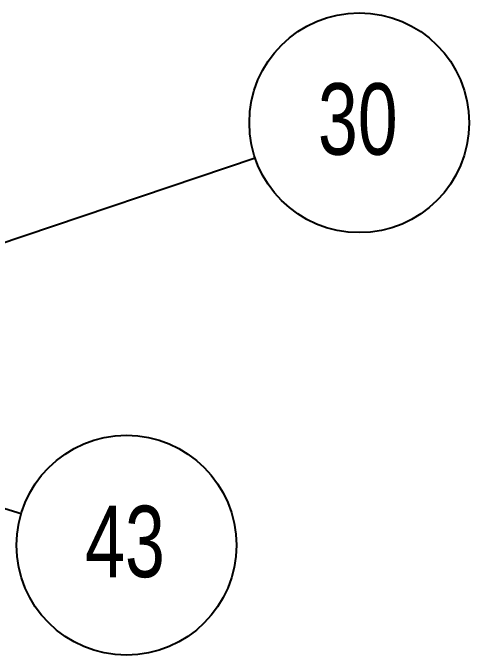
# Model space of a CAD drawing. Header units: millimetres. Extents: x 1293 to 41893, y 1011 to 26911.
# Drawn here: x 25414 to 26006, y 15104 to 15936 of the extents above; entities that cross this region are included whole.
import ezdxf

# ---------------------------------------------------------------- set-up
doc = ezdxf.new("R2010")
doc.units = ezdxf.units.MM
doc.header["$LTSCALE"] = 50
doc.layers.add('CAPA_1', color=7, linetype='Continuous')
doc.styles.add('SLDTEXTSTYLE0', font='TXT', dxfattribs={"width": 0.75})
doc.dimstyles.new('SLDDIMSTYLE2', dxfattribs={"dimtxt": 0.18, "dimasz": 30.769231, "dimexe": 0, "dimexo": 0.0625, "dimgap": 0, "dimtad": 0, "dimtih": 1, "dimtoh": 1, "dimdec": 0, "dimrnd": 1e-09, "dimzin": 0, "dimdsep": 46, "dimtxsty": 'Standard', "dimblk1": 'DOT', "dimblk2": 'DOT', "dimsah": 1, "dimcen": 0.09, "dimadec": 0, "dimazin": 0, "dimtfac": 30.769231, "dimtdec": 0, "dimtofl": 0, "dimtmove": 0, "dimatfit": 3, "dimldrblk": 'DOT', "dimfxl": 1, "dimfrac": 2, "dimtolj": 1, "dimtzin": 0, "dimarcsym": 0})
doc.dimstyles.new('SLDDIMSTYLE3', dxfattribs={"dimtxt": 0.18, "dimasz": 100, "dimexe": 0, "dimexo": 0.0625, "dimgap": 0, "dimtad": 0, "dimtih": 1, "dimtoh": 1, "dimdec": 0, "dimrnd": 1e-09, "dimzin": 0, "dimdsep": 46, "dimtxsty": 'Standard', "dimsah": 1, "dimcen": 0.09, "dimadec": 0, "dimazin": 0, "dimtfac": 100, "dimtdec": 0, "dimtofl": 0, "dimtmove": 0, "dimatfit": 3, "dimfxl": 1, "dimfrac": 2, "dimtolj": 1, "dimtzin": 0, "dimarcsym": 0})

# ---------------------------------------------------------------- blocks, each defined once
blk = doc.blocks.new('SW_NOTE_0_46')
at = {"layer": 'CAPA_1', "color": 0}
blk.add_circle((134.98, 45.47), 142.43, dxfattribs=at)
at = {"layer": 'CAPA_1', "color": 0, "insert": (133.11, 96.68), "char_height": 92.604, "attachment_point": 2, "style": 'SLDTEXTSTYLE0'}
blk.add_mtext('30', dxfattribs=at)
blk = doc.blocks.new('SW_NOTE_0_61')
at = {"layer": 'CAPA_1', "color": 0}
blk.add_circle((136.37, -41.11), 142.43, dxfattribs=at)
at = {"layer": 'CAPA_1', "color": 0, "insert": (134.5, 10.1), "char_height": 92.604, "attachment_point": 2, "style": 'SLDTEXTSTYLE0'}
blk.add_mtext('43', dxfattribs=at)
blk = doc.blocks.new('_Dot')
at = {"color": 0, "linetype": 'ByBlock', "lineweight": -2}
blk.add_line((-0.5, 0), (-1, 0), dxfattribs=at)
at = {"color": 0, "linetype": 'ByBlock', "const_width": 0.5}
blk.add_lwpolyline([(-0.25, 0, 1), (0.25, 0, 1)], format="xyb", close=True, dxfattribs=at)

msp = doc.modelspace()

# ---------------------------------------------------------------- block references
at = {"layer": 'CAPA_1'}
for name, p in [('SW_NOTE_0_46', (25728.1494878, 15748.3823912)), ('SW_NOTE_0_61', (25425.0842192, 15287.4745643))]:
    msp.add_blockref(name, p, dxfattribs=at)

# ---------------------------------------------------------------- leaders
for points, dimstyle in [([(25123.5285232, 15544.7223827), (25728.1494878, 15748.3823912)], 'SLDDIMSTYLE3'), ([(23972.4420342, 15725.4137318), (25425.0842192, 15287.4745643)], 'SLDDIMSTYLE2')]:
    msp.add_leader(points, dimstyle=dimstyle, dxfattribs=at)

doc.saveas('drawing.dxf')
